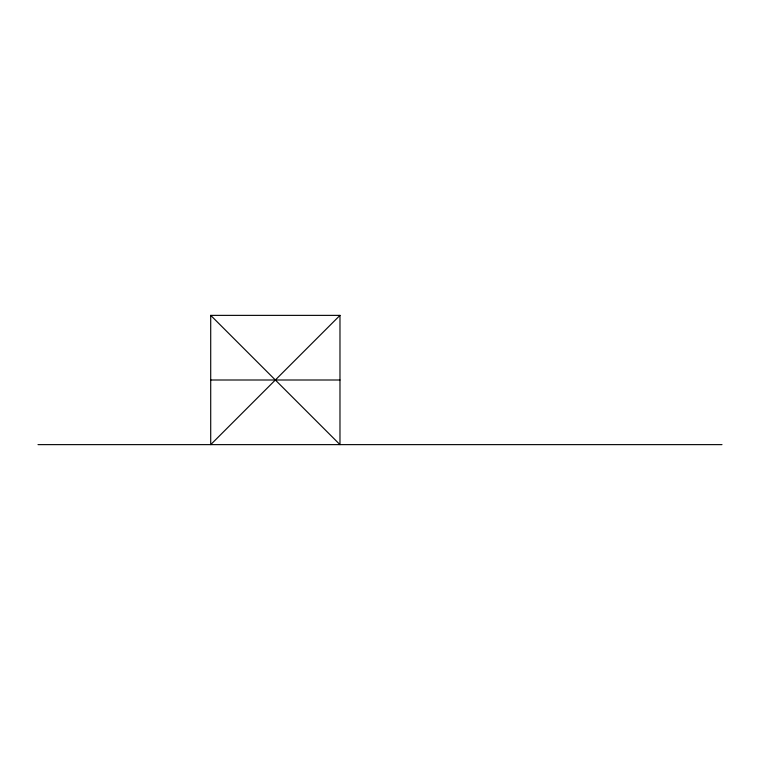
<?xml version="1.0" encoding="UTF-8"?>
<svg xmlns="http://www.w3.org/2000/svg" width="760" height="760" viewBox="0 0 760 760"><rect width="100%" height="100%" fill="white"/><g stroke="black" fill="none" stroke-linecap="round" stroke-linejoin="round"><path stroke-width="1.14" d="M339.976 315.372L210.71 444.628L210.71 315.372L339.976 315.372L339.976 444.628L210.71 315.372M210.71 380L339.976 380M38 444.628L722 444.628"/></g></svg>
